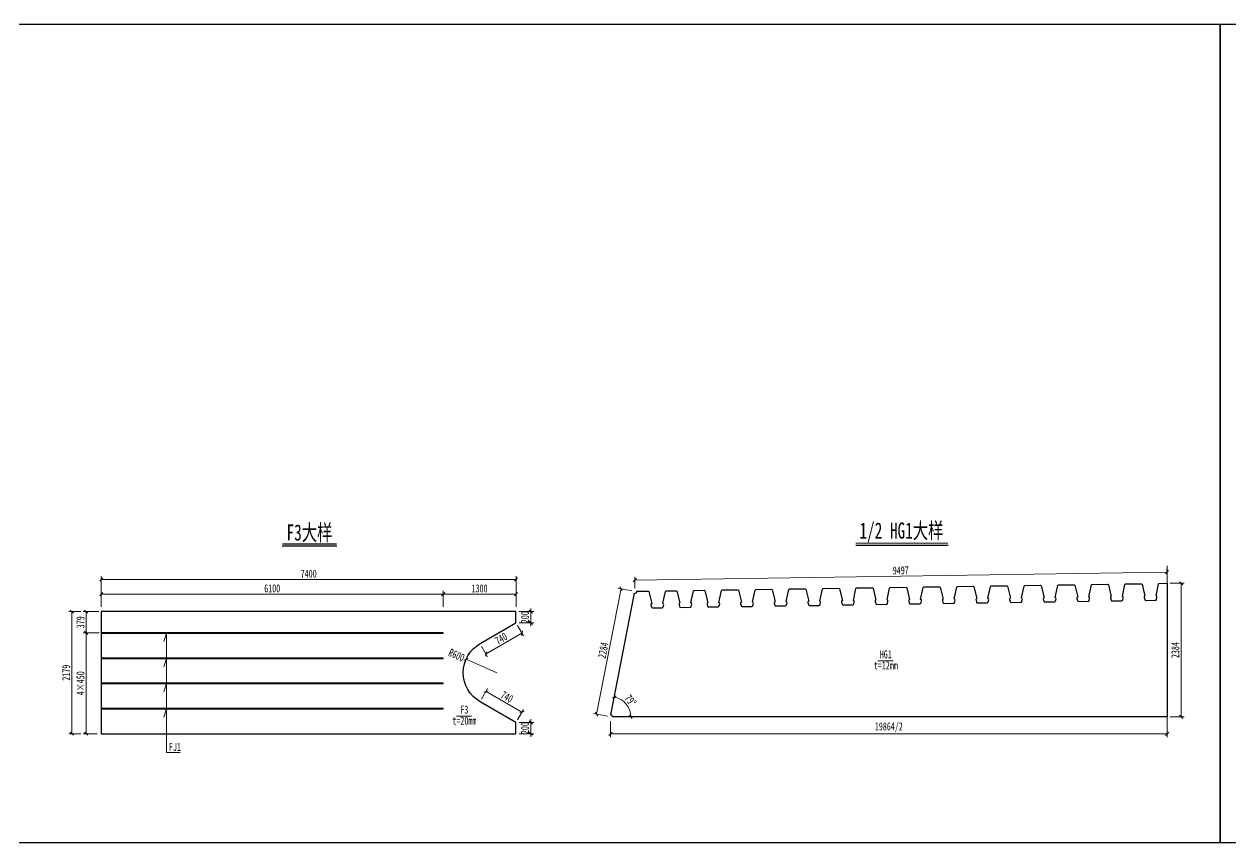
# Model space of a CAD drawing. Header units: millimetres. Extents: x 44597 to 300567, y -113054 to 73044.
# Drawn here: x 257223 to 278758, y -102091 to -87474 of the extents above; entities that cross this region are included whole.
import ezdxf
from ezdxf.enums import TextEntityAlignment as Align

# ---------------------------------------------------------------- set-up
doc = ezdxf.new("R2010")
doc.units = ezdxf.units.MM
doc.linetypes.add('CENTER2', pattern=[28.575, 19.05, -3.175, 3.175, -3.175])
doc.layers.get('Defpoints').update_dxf_attribs({"color": 8})
for name, color, linetype, lineweight in [('中心线', 2, 'CENTER2', 15), ('文字', 7, 'Continuous', 15), ('标注线及字体', 2, 'Continuous', 15), ('细实线', 4, 'Continuous', 15), ('钢板粗线', 1, 'Continuous', 25)]:
    doc.layers.add(name, color=color, linetype=linetype, lineweight=lineweight)
doc.styles.add('111', font='', dxfattribs={"width": 0.7})
doc.styles.add('BM_Dim', font='', dxfattribs={"width": 0.85})
doc.styles.get('111').set_extended_font_data('仿宋_GB2312')
doc.styles.get('BM_Dim').set_extended_font_data('仿宋_GB2312')
doc.dimstyles.new('200', dxfattribs={"dimscale": 0, "dimtxt": 2.5, "dimasz": 1, "dimexe": 1, "dimexo": 1, "dimgap": 0.6, "dimtad": 1, "dimdec": 0, "dimdsep": 46, "dimtxsty": '111', "dimblk": 'OBLIQUE', "dimcen": 0, "dimclrd": 4, "dimclre": 4, "dimclrt": 4, "dimadec": 1, "dimazin": 2, "dimtfac": 1, "dimtdec": 0, "dimtix": 1, "dimtmove": 2, "dimatfit": 3, "dimfxl": 4, "dimfxlon": 1, "dimtolj": 1, "dimlwd": -1, "dimlwe": -1, "dimarcsym": 0})

# ---------------------------------------------------------------- blocks, each defined once
blk = doc.blocks.new('_Oblique')
at = {"color": 0, "linetype": 'ByBlock', "lineweight": -2}
blk.add_line((-0.5, -0.5), (0.5, 0.5), dxfattribs=at)
blk = doc.blocks.new('*D3374')
at = {"layer": 'Defpoints', "color": 0, "transparency": 16777216}
for p in [(258331, -98342), (258617, -98342), (258585, -100142)]:
    blk.add_point(p, dxfattribs=at)
at = {"layer": '细实线', "color": 4, "transparency": 16777216}
for p, q in [((258560, -98342), (258274, -98342)), ((258331, -100142), (258331, -98342)), ((258528, -100142), (258274, -100142))]:
    blk.add_line(p, q, dxfattribs=at)
at = {"layer": '细实线', "color": 4, "transparency": 16777216, "xscale": 57.14285714285715, "yscale": 57.14285714285715, "zscale": 57.14285714285715}
for p, rotation in [((258331, -98342), 90), ((258331, -100142), 270)]:
    blk.add_blockref('_Oblique', p, dxfattribs=dict(at, rotation=rotation))
at = {"layer": '细实线', "color": 4, "transparency": 16777216, "insert": (258229, -99242), "char_height": 142.9, "attachment_point": 5, "rotation": 90, "style": '111'}
blk.add_mtext('\\A1;4×450', dxfattribs=at)
blk = doc.blocks.new('*D3375')
at = {"layer": 'Defpoints', "color": 0, "transparency": 16777216}
for p in [(258331, -97963), (258615, -97963), (258617, -98342)]:
    blk.add_point(p, dxfattribs=at)
at = {"layer": '细实线', "color": 4, "transparency": 16777216}
for p, q in [((258558, -97963), (258274, -97963)), ((258331, -98342), (258331, -97963)), ((258560, -98342), (258274, -98342))]:
    blk.add_line(p, q, dxfattribs=at)
at = {"layer": '细实线', "color": 4, "transparency": 16777216, "xscale": 57.14285714285715, "yscale": 57.14285714285715, "zscale": 57.14285714285715}
for p, rotation in [((258331, -97963), 90), ((258331, -98342), 270)]:
    blk.add_blockref('_Oblique', p, dxfattribs=dict(at, rotation=rotation))
at = {"layer": '细实线', "color": 4, "transparency": 16777216, "insert": (258229, -98153), "char_height": 142.9, "attachment_point": 5, "rotation": 90, "style": '111'}
blk.add_mtext('\\A1;379', dxfattribs=at)
blk = doc.blocks.new('*D3376')
at = {"layer": 'Defpoints', "color": 0, "transparency": 16777216}
for p in [(258076, -97963), (258291, -97963), (258291, -100142)]:
    blk.add_point(p, dxfattribs=at)
at = {"layer": '细实线', "color": 4, "transparency": 16777216}
for p, q in [((258234, -97963), (258019, -97963)), ((258076, -100142), (258076, -97963)), ((258234, -100142), (258019, -100142))]:
    blk.add_line(p, q, dxfattribs=at)
at = {"layer": '细实线', "color": 4, "transparency": 16777216, "xscale": 57.14285714285715, "yscale": 57.14285714285715, "zscale": 57.14285714285715}
for p, rotation in [((258076, -97963), 90), ((258076, -100142), 270)]:
    blk.add_blockref('_Oblique', p, dxfattribs=dict(at, rotation=rotation))
at = {"layer": '细实线', "color": 4, "transparency": 16777216, "insert": (257974, -99053), "char_height": 142.9, "attachment_point": 5, "rotation": 90, "style": '111'}
blk.add_mtext('\\A1;2179', dxfattribs=at)
blk = doc.blocks.new('*D3377')
at = {"layer": 'Defpoints', "color": 0, "transparency": 16777216}
for p in [(264701, -97650), (258601, -97963), (264701, -98342)]:
    blk.add_point(p, dxfattribs=at)
at = {"layer": '细实线', "color": 4, "transparency": 16777216}
for p, q in [((258601, -97879), (258601, -97593)), ((258601, -97650), (264701, -97650)), ((264701, -97879), (264701, -97593))]:
    blk.add_line(p, q, dxfattribs=at)
at = {"layer": '细实线', "color": 4, "transparency": 16777216, "xscale": 57.14285714285715, "yscale": 57.14285714285715, "zscale": 57.14285714285715, "rotation": 180}
blk.add_blockref('_Oblique', (258601, -97650), dxfattribs=at)
at = {"layer": '细实线', "color": 4, "transparency": 16777216, "xscale": 57.14285714285715, "yscale": 57.14285714285715, "zscale": 57.14285714285715}
blk.add_blockref('_Oblique', (264701, -97650), dxfattribs=at)
at = {"layer": '细实线', "color": 4, "transparency": 16777216, "insert": (261651, -97548), "char_height": 142.9, "attachment_point": 5, "style": '111'}
blk.add_mtext('\\A1;6100', dxfattribs=at)
blk = doc.blocks.new('*D3378')
at = {"layer": 'Defpoints', "color": 0, "transparency": 16777216}
for p in [(266001, -97650), (266001, -97962), (264701, -98342)]:
    blk.add_point(p, dxfattribs=at)
at = {"layer": '细实线', "color": 4, "transparency": 16777216}
for p, q in [((264701, -97879), (264701, -97593)), ((264701, -97650), (266001, -97650)), ((266001, -97879), (266001, -97593))]:
    blk.add_line(p, q, dxfattribs=at)
at = {"layer": '细实线', "color": 4, "transparency": 16777216, "xscale": 57.14285714285715, "yscale": 57.14285714285715, "zscale": 57.14285714285715, "rotation": 180}
blk.add_blockref('_Oblique', (264701, -97650), dxfattribs=at)
at = {"layer": '细实线', "color": 4, "transparency": 16777216, "xscale": 57.14285714285715, "yscale": 57.14285714285715, "zscale": 57.14285714285715}
blk.add_blockref('_Oblique', (266001, -97650), dxfattribs=at)
at = {"layer": '细实线', "color": 4, "transparency": 16777216, "insert": (265351, -97548), "char_height": 142.9, "attachment_point": 5, "style": '111'}
blk.add_mtext('\\A1;1300', dxfattribs=at)
blk = doc.blocks.new('*D3379')
at = {"layer": 'Defpoints', "color": 0, "transparency": 16777216}
for p in [(266001, -97963), (266001, -98163), (266264, -98163)]:
    blk.add_point(p, dxfattribs=at)
at = {"layer": '细实线', "color": 4, "transparency": 16777216}
for p, q in [((266058, -97963), (266322, -97963)), ((266264, -97963), (266264, -97906)), ((266264, -97963), (266264, -98163)), ((266058, -98163), (266322, -98163)), ((266264, -98163), (266264, -98220))]:
    blk.add_line(p, q, dxfattribs=at)
at = {"layer": '细实线', "color": 4, "transparency": 16777216, "xscale": 57.14285714285715, "yscale": 57.14285714285715, "zscale": 57.14285714285715}
for p, rotation in [((266264, -97963), 270), ((266264, -98163), 90)]:
    blk.add_blockref('_Oblique', p, dxfattribs=dict(at, rotation=rotation))
at = {"layer": '细实线', "color": 4, "transparency": 16777216, "insert": (266162, -98063), "char_height": 142.9, "attachment_point": 5, "rotation": 90, "style": '111'}
blk.add_mtext('\\A1;200', dxfattribs=at)
blk = doc.blocks.new('*D3380')
at = {"layer": 'Defpoints', "color": 0, "transparency": 16777216}
for p in [(266001, -98163), (266107, -98347), (265360, -98533)]:
    blk.add_point(p, dxfattribs=at)
at = {"layer": '细实线', "color": 4, "transparency": 16777216}
for p, q in [((265466, -98718), (266107, -98347)), ((266029, -98212), (266136, -98397)), ((265388, -98582), (265495, -98767))]:
    blk.add_line(p, q, dxfattribs=at)
at = {"layer": '细实线', "color": 4, "transparency": 16777216, "xscale": 57.14285714285715, "yscale": 57.14285714285715, "zscale": 57.14285714285715}
for p, rotation in [((266107, -98347), 29.99999999999712), ((265466, -98718), 209.9999999999972)]:
    blk.add_blockref('_Oblique', p, dxfattribs=dict(at, rotation=rotation))
at = {"layer": '细实线', "color": 4, "transparency": 16777216, "insert": (265736, -98444), "char_height": 142.9, "attachment_point": 5, "rotation": 30, "style": '111'}
blk.add_mtext('\\A1;740', dxfattribs=at)
blk = doc.blocks.new('*D3381')
at = {"layer": 'Defpoints', "color": 0, "transparency": 16777216}
for p in [(266001, -99942), (266264, -99942), (266001, -100142)]:
    blk.add_point(p, dxfattribs=at)
at = {"layer": '细实线', "color": 4, "transparency": 16777216}
for p, q in [((266264, -99942), (266264, -99885)), ((266058, -99942), (266322, -99942)), ((266264, -100142), (266264, -99942)), ((266058, -100142), (266322, -100142)), ((266264, -100142), (266264, -100199))]:
    blk.add_line(p, q, dxfattribs=at)
at = {"layer": '细实线', "color": 4, "transparency": 16777216, "xscale": 57.14285714285715, "yscale": 57.14285714285715, "zscale": 57.14285714285715}
for p, rotation in [((266264, -99942), 270), ((266264, -100142), 90)]:
    blk.add_blockref('_Oblique', p, dxfattribs=dict(at, rotation=rotation))
at = {"layer": '细实线', "color": 4, "transparency": 16777216, "insert": (266162, -100042), "char_height": 142.9, "attachment_point": 5, "rotation": 90, "style": '111'}
blk.add_mtext('\\A1;200', dxfattribs=at)
blk = doc.blocks.new('*D3382')
at = {"layer": 'Defpoints', "color": 0, "transparency": 16777216}
for p in [(265360, -99572), (266107, -99758), (266001, -99942)]:
    blk.add_point(p, dxfattribs=at)
at = {"layer": '细实线', "color": 4, "transparency": 16777216}
for p, q in [((265388, -99523), (265495, -99338)), ((265466, -99388), (266107, -99758)), ((266029, -99893), (266136, -99708))]:
    blk.add_line(p, q, dxfattribs=at)
at = {"layer": '细实线', "color": 4, "transparency": 16777216, "xscale": 57.14285714285715, "yscale": 57.14285714285715, "zscale": 57.14285714285715}
for p, rotation in [((265466, -99388), 150.0000000000029), ((266107, -99758), 330.0000000000028)]:
    blk.add_blockref('_Oblique', p, dxfattribs=dict(at, rotation=rotation))
at = {"layer": '细实线', "color": 4, "transparency": 16777216, "insert": (265838, -99484), "char_height": 142.9, "attachment_point": 5, "rotation": 330, "style": '111'}
blk.add_mtext('\\A1;740', dxfattribs=at)
blk = doc.blocks.new('*D3383')
at = {"layer": 'Defpoints', "color": 0, "transparency": 16777216}
for p in [(266001, -97390), (258601, -97963), (266001, -98063)]:
    blk.add_point(p, dxfattribs=at)
at = {"layer": '细实线', "color": 4, "transparency": 16777216}
for p, q in [((258601, -97618), (258601, -97332)), ((266001, -97618), (266001, -97332)), ((258601, -97390), (266001, -97390))]:
    blk.add_line(p, q, dxfattribs=at)
at = {"layer": '细实线', "color": 4, "transparency": 16777216, "xscale": 57.14285714285715, "yscale": 57.14285714285715, "zscale": 57.14285714285715, "rotation": 180}
blk.add_blockref('_Oblique', (258601, -97390), dxfattribs=at)
at = {"layer": '细实线', "color": 4, "transparency": 16777216, "xscale": 57.14285714285715, "yscale": 57.14285714285715, "zscale": 57.14285714285715}
blk.add_blockref('_Oblique', (266001, -97390), dxfattribs=at)
at = {"layer": '细实线', "color": 4, "transparency": 16777216, "insert": (262301, -97287), "char_height": 142.9, "attachment_point": 5, "style": '111'}
blk.add_mtext('\\A1;7400', dxfattribs=at)
blk = doc.blocks.new('*D3384')
at = {"layer": 'Defpoints', "color": 0, "transparency": 16777216}
for p in [(267688, -99841), (277620, -99841), (277620, -100146)]:
    blk.add_point(p, dxfattribs=at)
at = {"layer": '细实线', "color": 4, "transparency": 16777216}
for p, q in [((267688, -99917), (267688, -100203)), ((277620, -99917), (277620, -100203)), ((267688, -100146), (277620, -100146))]:
    blk.add_line(p, q, dxfattribs=at)
at = {"layer": '细实线', "color": 4, "transparency": 16777216, "xscale": 57.14285714285715, "yscale": 57.14285714285715, "zscale": 57.14285714285715, "rotation": 180}
blk.add_blockref('_Oblique', (267688, -100146), dxfattribs=at)
at = {"layer": '细实线', "color": 4, "transparency": 16777216, "xscale": 57.14285714285715, "yscale": 57.14285714285715, "zscale": 57.14285714285715}
blk.add_blockref('_Oblique', (277620, -100146), dxfattribs=at)
at = {"layer": '细实线', "color": 4, "transparency": 16777216, "insert": (272654, -100029), "char_height": 142.86, "attachment_point": 5, "style": '111'}
blk.add_mtext('\\A1;19864/2', dxfattribs=at)
blk = doc.blocks.new('*D3385')
at = {"layer": 'Defpoints', "color": 0, "transparency": 16777216}
for p in [(268124, -97600), (267979, -99629), (267695, -99807), (267731, -99841), (275860, -99841)]:
    blk.add_point(p, dxfattribs=at)
at = {"layer": '细实线', "color": 4, "transparency": 16777216}
blk.add_arc((267688, -99841), 360, 0, 79, dxfattribs=at)
at = {"layer": '细实线', "color": 4, "transparency": 16777216, "xscale": 57.14285714285715, "yscale": 57.14285714285715, "zscale": 57.14285714285715}
for p, rotation in [((267757, -99488), 168.9999999999494), ((268048, -99841), 270)]:
    blk.add_blockref('_Oblique', p, dxfattribs=dict(at, rotation=rotation))
at = {"layer": '细实线', "color": 4, "transparency": 16777216, "insert": (268045, -99547), "char_height": 142.9, "attachment_point": 5, "rotation": 309.5, "style": '111'}
blk.add_mtext('\\A1;79%%d', dxfattribs=at)
blk = doc.blocks.new('*D3386')
at = {"layer": 'Defpoints', "color": 0, "transparency": 16777216}
for p in [(267875, -97551), (268124, -97600), (267688, -99841)]:
    blk.add_point(p, dxfattribs=at)
at = {"layer": '细实线', "color": 4, "transparency": 16777216}
for p, q in [((268068, -97589), (267819, -97541)), ((267440, -99793), (267875, -97551)), ((267632, -99830), (267383, -99782))]:
    blk.add_line(p, q, dxfattribs=at)
at = {"layer": '细实线', "color": 4, "transparency": 16777216, "xscale": 57.14285714285715, "yscale": 57.14285714285715, "zscale": 57.14285714285715}
for p, rotation in [((267875, -97551), 78.99999999999103), ((267440, -99793), 258.999999999991)]:
    blk.add_blockref('_Oblique', p, dxfattribs=dict(at, rotation=rotation))
at = {"layer": '细实线', "color": 4, "transparency": 16777216, "insert": (267557, -98653), "char_height": 142.9, "attachment_point": 5, "rotation": 79, "style": '111'}
blk.add_mtext('\\A1;2284', dxfattribs=at)
blk = doc.blocks.new('*D3387')
at = {"layer": 'Defpoints', "color": 0, "transparency": 16777216}
for p in [(277617, -97257), (277620, -97457), (268124, -97600)]:
    blk.add_point(p, dxfattribs=at)
at = {"layer": '细实线', "color": 4, "transparency": 16777216}
for p, q in [((268121, -97399), (277617, -97257)), ((277619, -97400), (277616, -97200)), ((268123, -97543), (268120, -97342))]:
    blk.add_line(p, q, dxfattribs=at)
at = {"layer": '细实线', "color": 4, "transparency": 16777216, "xscale": 57.14285714285715, "yscale": 57.14285714285715, "zscale": 57.14285714285715}
for p, rotation in [((277617, -97257), 0.8593722436441279), ((268121, -97399), 180.8593722436441)]:
    blk.add_blockref('_Oblique', p, dxfattribs=dict(at, rotation=rotation))
at = {"layer": '细实线', "color": 4, "transparency": 16777216, "insert": (272867, -97226), "char_height": 142.9, "attachment_point": 5, "rotation": 0.8594, "style": '111'}
blk.add_mtext('\\A1;9497', dxfattribs=at)
blk = doc.blocks.new('*D3388')
at = {"layer": 'Defpoints', "color": 0, "transparency": 16777216}
for p in [(277620, -97457), (277620, -99841), (277869, -99841)]:
    blk.add_point(p, dxfattribs=at)
at = {"layer": '细实线', "color": 4, "transparency": 16777216}
for p, q in [((277677, -97457), (277926, -97457)), ((277869, -97457), (277869, -99841)), ((277677, -99841), (277926, -99841))]:
    blk.add_line(p, q, dxfattribs=at)
at = {"layer": '细实线', "color": 4, "transparency": 16777216, "xscale": 57.14285714285715, "yscale": 57.14285714285715, "zscale": 57.14285714285715}
for p, rotation in [((277869, -97457), 90), ((277869, -99841), 270)]:
    blk.add_blockref('_Oblique', p, dxfattribs=dict(at, rotation=rotation))
at = {"layer": '细实线', "color": 4, "transparency": 16777216, "insert": (277767, -98649), "char_height": 142.9, "attachment_point": 5, "rotation": 90, "style": '111'}
blk.add_mtext('\\A1;2384', dxfattribs=at)

msp = doc.modelspace()

# ---------------------------------------------------------------- linework, layer by layer
at = {"color": 4}
for p, q in [((261828.4, -96788.5), (262801.5, -96788.5)), ((272062.2, -96773.4), (273711, -96773.4))]:
    msp.add_line(p, q, dxfattribs=at)
at = {"color": 6, "const_width": 20.6}
for points in [[(261828.4, -96754.2), (262801.5, -96754.2)], [(272062.2, -96739.1), (273711, -96739.1)]]:
    msp.add_lwpolyline(points, dxfattribs=at)
at = {"layer": 'Defpoints'}
for p, q in [((258600.7, -98342.2), (264700.7, -98342.2)), ((258600.7, -98792.2), (264700.7, -98792.2)), ((258600.7, -99242.2), (264700.7, -99242.2)), ((258600.7, -99692.2), (264700.7, -99692.2))]:
    msp.add_line(p, q, dxfattribs=at)
for points in [[(256566.6, -87474.1), (278566.6, -87474.1), (278566.6, -102091.3), (256566.6, -102091.3)], [(278566.6, -87474.1), (300566.6, -87474.1), (300566.6, -102091.3), (278566.6, -102091.3)]]:
    msp.add_lwpolyline(points, close=True, dxfattribs=at)
at = {"layer": '中心线', "ltscale": 0.6}
msp.add_line((277619.9, -97146.4), (277619.9, -100075.9), dxfattribs=at)
at = {"layer": '细实线'}
for p, q in [((259714.2, -98495.5), (259764, -98348.2)), ((259764, -98348.2), (259764, -100477)), ((259714.2, -98945.5), (259764, -98798.2)), ((272460.1, -98841.9), (272728.9, -98841.9)), ((259714.2, -99395.5), (259764, -99248.2)), ((259714.2, -99845.5), (259764, -99698.2)), ((264940, -99829.3), (265208.8, -99829.3)), ((259764, -100477), (260009, -100477))]:
    msp.add_line(p, q, dxfattribs=at)
at = {"layer": '细实线', "color": 4}
for p, q in [((265109.6, -98813), (265659.7, -99052.6)), ((265659.7, -99052.6), (265109.6, -98813))]:
    msp.add_line(p, q, dxfattribs=at)
at = {"layer": '钢板粗线'}
for p, q in [((258600.7, -98336.2), (264700.7, -98336.2)), ((258600.7, -98348.2), (264700.7, -98348.2)), ((264700.7, -98348.2), (264700.7, -98336.2)), ((258600.7, -98786.2), (264700.7, -98786.2)), ((258600.7, -98798.2), (264700.7, -98798.2)), ((264700.7, -98798.2), (264700.7, -98786.2)), ((258600.7, -99236.2), (264700.7, -99236.2)), ((258600.7, -99248.2), (264700.7, -99248.2)), ((264700.7, -99248.2), (264700.7, -99236.2)), ((258600.7, -99686.2), (264700.7, -99686.2)), ((258600.7, -99698.2), (264700.7, -99698.2)), ((264700.7, -99698.2), (264700.7, -99686.2))]:
    msp.add_line(p, q, dxfattribs=at)
msp.add_lwpolyline([(267694.9, -99807), (268117.2, -97634.1, 0.4762226), (268158.9, -97599.3), (268359.8, -97596.2), (268372.3, -97605.8), (268424.4, -97815.8, 0.4142662), (268409.8, -97840), (268419.6, -97879.9, 0.3488763), (268439.3, -97895.1), (268609.3, -97892.5, 0.3488763), (268628.6, -97876.7), (268637.3, -97836.6, 0.4140909), (268622, -97812.8), (268667.7, -97601.4), (268679.8, -97591.4), (268859.8, -97588.7), (268872.3, -97598.3), (268924.4, -97808.3, 0.4142662), (268909.8, -97832.5), (268919.6, -97872.4, 0.3488763), (268939.3, -97887.6), (269109.3, -97885, 0.3488763), (269128.6, -97869.2), (269137.3, -97829.1, 0.4140909), (269122, -97805.3), (269167.7, -97593.9), (269179.8, -97583.9), (269359.8, -97581.2), (269372.3, -97590.8), (269424.4, -97800.8, 0.4142662), (269409.8, -97825), (269419.6, -97864.9, 0.3488763), (269439.3, -97880.1), (269609.3, -97877.5, 0.3488763), (269628.6, -97861.7), (269637.3, -97821.6, 0.4140909), (269622, -97797.8), (269667.7, -97586.4), (269679.8, -97576.4), (269959.8, -97572.2), (269972.3, -97581.8), (270024.4, -97791.8, 0.4142662), (270009.8, -97816), (270019.6, -97855.9, 0.3488763), (270039.3, -97871.1), (270209.3, -97868.5, 0.3488763), (270228.6, -97852.7), (270237.3, -97812.6, 0.4140909), (270222, -97788.8), (270267.7, -97577.4), (270279.8, -97567.4), (270559.8, -97563.2), (270572.3, -97572.8), (270624.4, -97782.8, 0.4142662), (270609.8, -97807), (270619.6, -97846.9, 0.3488763), (270639.3, -97862.1), (270809.3, -97859.5, 0.3488763), (270828.6, -97843.7), (270837.3, -97803.6, 0.4140909), (270822, -97779.8), (270867.7, -97568.4), (270879.8, -97558.4), (271159.8, -97554.2), (271172.3, -97563.8), (271224.4, -97773.8, 0.4142662), (271209.8, -97798), (271219.6, -97837.9, 0.3488763), (271239.3, -97853.1), (271409.3, -97850.5, 0.3488763), (271428.6, -97834.7), (271437.3, -97794.6, 0.4140909), (271422, -97770.8), (271467.7, -97559.4), (271479.8, -97549.4), (271759.8, -97545.2), (271772.3, -97554.8), (271824.4, -97764.8, 0.4142662), (271809.8, -97789), (271819.6, -97828.9, 0.3488763), (271839.3, -97844.1), (272009.3, -97841.5, 0.3488763), (272028.6, -97825.7), (272037.3, -97785.6, 0.4140909), (272022, -97761.8), (272067.7, -97550.4), (272079.8, -97540.4), (272359.8, -97536.2), (272372.3, -97545.8), (272424.4, -97755.8, 0.4142662), (272409.8, -97780), (272419.6, -97819.9, 0.3488763), (272439.3, -97835.1), (272609.3, -97832.5, 0.3488763), (272628.6, -97816.7), (272637.3, -97776.6, 0.4140909), (272622, -97752.8), (272667.7, -97541.4), (272679.8, -97531.4), (272959.8, -97527.2), (272972.3, -97536.8), (273024.4, -97746.8, 0.4142662), (273009.8, -97771), (273019.6, -97810.9, 0.3488763), (273039.3, -97826.1), (273209.3, -97823.5, 0.3488763), (273228.6, -97807.7), (273237.3, -97767.6, 0.4140909), (273222, -97743.8), (273267.7, -97532.4), (273279.8, -97522.4), (273559.8, -97518.2), (273572.3, -97527.8), (273624.4, -97737.8, 0.4142662), (273609.8, -97762), (273619.6, -97801.9, 0.3488763), (273639.3, -97817.1), (273809.3, -97814.5, 0.3488763), (273828.6, -97798.7), (273837.3, -97758.6, 0.4140909), (273822, -97734.8), (273867.7, -97523.4), (273879.8, -97513.4), (274159.8, -97509.2), (274172.3, -97518.8), (274224.4, -97728.8, 0.4142662), (274209.8, -97753), (274219.6, -97792.9, 0.3488763), (274239.3, -97808.1), (274409.3, -97805.5, 0.3488763), (274428.6, -97789.7), (274437.3, -97749.6, 0.4140909), (274422, -97725.8), (274467.7, -97514.4), (274479.8, -97504.4), (274759.8, -97500.2), (274772.3, -97509.8), (274824.4, -97719.8, 0.4142662), (274809.8, -97744), (274819.6, -97783.9, 0.3488763), (274839.3, -97799.1), (275009.3, -97796.5, 0.3488763), (275028.6, -97780.7), (275037.3, -97740.6, 0.4140909), (275022, -97716.8), (275067.7, -97505.4), (275079.8, -97495.4), (275359.8, -97491.2), (275372.3, -97500.8), (275424.4, -97710.8, 0.4142662), (275409.8, -97735), (275419.6, -97774.9, 0.3488763), (275439.3, -97790.1), (275609.3, -97787.5, 0.3488763), (275628.6, -97771.7), (275637.3, -97731.6, 0.4140909), (275622, -97707.8), (275667.7, -97496.4), (275679.8, -97486.4), (275959.8, -97482.2), (275972.3, -97491.8), (276024.4, -97701.8, 0.4142662), (276009.8, -97726), (276019.6, -97765.9, 0.3488763), (276039.3, -97781.1), (276209.3, -97778.5, 0.3488763), (276228.6, -97762.7), (276237.3, -97722.6, 0.4140909), (276222, -97698.8), (276267.7, -97487.4), (276279.8, -97477.4), (276559.8, -97473.2), (276572.3, -97482.8), (276624.4, -97692.8, 0.4142662), (276609.8, -97717), (276619.6, -97756.9, 0.3488763), (276639.3, -97772.1), (276809.3, -97769.5, 0.3488763), (276828.6, -97753.7), (276837.3, -97713.6, 0.4140909), (276822, -97689.8), (276867.7, -97478.4), (276879.8, -97468.4), (277159.8, -97464.2), (277172.3, -97473.8), (277224.4, -97683.8, 0.4142662), (277209.8, -97708), (277219.6, -97747.9, 0.3488763), (277239.3, -97763.1), (277409.3, -97760.5, 0.3488763), (277428.6, -97744.7), (277437.3, -97704.6, 0.4140909), (277422, -97680.8), (277467.7, -97469.4), (277479.8, -97459.4), (277619.9, -97457.3), (277619.9, -99841.3), (267723.2, -99841.3, 0.3590367)], format="xyb", close=True, dxfattribs=at)
msp.add_lwpolyline([(258600.7, -100142.2), (266000.7, -100142.2), (266000.7, -99942.2), (265359.7, -99572.2, -0.5773503), (265359.7, -98532.9), (266000.7, -98162.9), (266000.7, -97962.9), (258600.7, -97962.9), (258600.7, -100142.2)], format="xyb", dxfattribs=at)

# ---------------------------------------------------------------- block references
at = {"layer": '细实线', "color": 4, "xscale": 57.14285714285714, "yscale": 57.14285714285714, "zscale": 57.14285714285714, "rotation": 156.4645698633183}
msp.add_blockref('_Oblique', (265109.6, -98813), dxfattribs=at)

# ---------------------------------------------------------------- texts
at = {"layer": '文字', "style": 'BM_Dim', "width": 0.7}
for s, p in [('HG1', (272599.6, -98838.9)), ('t=12mm', (272599.6, -99037.2)), ('F3', (265079.5, -99826.3)), ('t=20mm', (265079.5, -100024.7)), ('FJ1', (259914.3, -100491.7))]:
    msp.add_text(s, height=142.86, dxfattribs=at).set_placement(p, align=Align.BOTTOM_CENTER)
at = {"layer": '标注线及字体', "style": '111', "width": 0.7}
for s, p in [('F3大样', (262315, -96543.2)), ('1/2 HG1大样', (272878.5, -96528.1))]:
    msp.add_text(s, height=285.71, dxfattribs=at).set_placement(p, align=Align.MIDDLE)
at = {"layer": '细实线', "color": 4, "insert": (264940.3, -98739.2), "char_height": 142.86, "attachment_point": 5, "rotation": 336.46457, "style": '111'}
msp.add_mtext('\\A1;R600', dxfattribs=at)

# ---------------------------------------------------------------- dimensions: what is measured, and where the dimension line sits
at = {"layer": '细实线'}
for base, p1, p2, picture, middle in [((266000.7, -97389.5), (258600.7, -97962.9), (266000.7, -98062.9), '*D3383', (262300.7, -97287.3)), ((264700.7, -97650.4), (258600.7, -97962.9), (264700.7, -98342.2), '*D3377', (261650.7, -97548.1)), ((266000.7, -97650.4), (264700.7, -98342.2), (266000.7, -97961.6), '*D3378', (265350.7, -97548.1))]:
    dim = msp.add_linear_dim(base=base, p1=p1, p2=p2, dimstyle='200', override={"dimscale": 57.142857, "dimblk": 'Oblique'}, dxfattribs=at)
    dim.commit()
    dim.dimension.update_dxf_attribs({"geometry": picture, "text_midpoint": middle})
for p1, p2, distance, picture, middle in [((268123.9, -97599.8), (277619.9, -97457.3), 200.6, '*D3387', (272867.3, -97225.7)), ((267688.179, -99841.3395), (268123.8942, -97599.779), 253.3172, '*D3386', (267557.0126, -98652.7158)), ((265359.7, -98532.9), (266000.7, -98162.9), -213.1, '*D3380', (265735.6, -98443.9)), ((265359.7, -99572.2), (266000.7, -99942.2), 213.1, '*D3382', (265837.9, -99484.1))]:
    dim = msp.add_aligned_dim(p1=p1, p2=p2, distance=distance, dimstyle='200', override={"dimscale": 57.142857, "dimblk": 'Oblique'}, dxfattribs=at)
    dim.commit()
    dim.dimension.update_dxf_attribs({"geometry": picture, "text_midpoint": middle})
for base, p1, p2, angle, picture, middle in [((277869.1, -99841.3), (277619.9, -97457.3), (277619.9, -99841.3), 90, '*D3388', (277766.8, -98649.3)), ((258076.4, -97962.9), (258290.9, -100142.2), (258290.9, -97962.9), 90, '*D3376', (257974.2, -99052.6)), ((258331, -97962.9), (258616.8, -98342.2), (258615.4, -97962.9), 90, '*D3375', (258228.8, -98152.6)), ((266264.4, -98162.9), (266000.7, -97962.9), (266000.7, -98162.9), 90, '*D3379', (266162.2, -98062.9)), ((266264.4, -99942.2), (266000.7, -100142.2), (266000.7, -99942.2), 270, '*D3381', (266162.2, -100042.2))]:
    dim = msp.add_linear_dim(base=base, p1=p1, p2=p2, angle=angle, dimstyle='200', override={"dimscale": 57.142857, "dimblk": 'Oblique'}, dxfattribs=at)
    dim.commit()
    dim.dimension.update_dxf_attribs({"geometry": picture, "text_midpoint": middle})
dim = msp.add_angular_dim_2l(base=(267979, -99628.8), line1=((267694.9, -99807), (268123.9, -97599.8)), line2=((275859.5, -99841.3), (267731, -99841.3)), dimstyle='200', override={"dimscale": 57.142857, "dimblk": 'Oblique'}, dxfattribs=at)
dim.commit()
dim.dimension.update_dxf_attribs({"geometry": '*D3385', "text_midpoint": (268045, -99547.2)})
dim = msp.add_linear_dim(base=(258331, -98342.2), p1=(258585, -100142.2), p2=(258616.8, -98342.2), angle=90, text='4×450', dimstyle='200', override={"dimscale": 57.142857, "dimtxsty": '111', "dimblk": 'Oblique'}, dxfattribs=at)
dim.commit()
dim.dimension.update_dxf_attribs({"geometry": '*D3374', "text_midpoint": (258228.8, -99242.2)})
dim = msp.add_linear_dim(base=(277619.9, -100145.9), p1=(267688.2, -99841.3), p2=(277619.9, -99841.3), text='19864/2', dimstyle='200', override={"dimscale": 57.142857, "dimtxsty": '111', "dimblk": 'Oblique'}, dxfattribs=at)
dim.commit()
dim.dimension.update_dxf_attribs({"geometry": '*D3384', "text_midpoint": (272654, -100029.3)})

doc.saveas('drawing.dxf')
